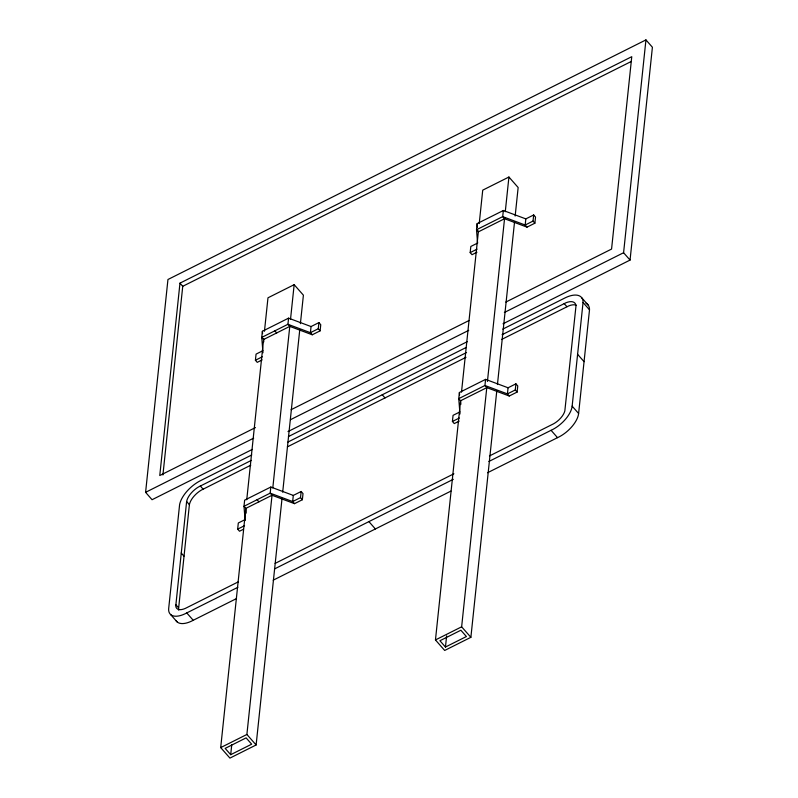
<?xml version="1.0" encoding="UTF-8"?>
<svg xmlns="http://www.w3.org/2000/svg" width="798" height="798" viewBox="0 0 798 798"><rect width="100%" height="100%" fill="white"/><g stroke="black" fill="none" stroke-linecap="round" stroke-linejoin="round"><path stroke-width="1.2" d="M251.34 460.386L198.512 486.96A15.362 7.561 -41.3 0 0 186.622 501.533L175.76 605.981A13.895 6.833 -41.3 0 0 185.355 608.395L238.442 581.782M250.781 465.204L201.286 490.112A15.362 7.561 -41.3 0 0 189.395 504.675L178.533 609.133A13.895 6.833 -41.3 0 0 178.712 610.151M503.029 323.789L630.051 260.078L652.405 47.252L645.941 39.9L167.949 279.5L145.595 492.326L152.059 499.718L252.338 449.404M505.852 302.063L611.567 249.066L631.767 56.688L179.969 283.15L159.77 475.538L255.47 427.568M162.922 474.99L182.742 286.302L179.969 283.15M243.44 529.264L239.51 531.229L237.664 529.134L238.303 522.999L245.186 519.548M262.163 359.888L257.255 362.352L255.41 360.257L256.058 354.122L262.931 350.671M288.577 318.153L287.938 324.287L289.784 326.382L312.257 334.781L320.118 330.841L320.756 324.716L318.911 322.611L311.05 326.552L288.577 318.153L262.382 331.28L261.744 337.414L262.981 352.776M282.033 498.391L256.118 744.973L229.934 758.1L220.697 747.596L245.834 508.456M246.742 499.777L263.679 338.691M264.457 331.26L267.978 297.804L294.163 284.677L303.4 295.18L300.397 323.679M230.702 754.689L225.166 748.384L246.113 737.881L251.659 744.185L230.702 754.689L231.749 744.773M270.831 487.029L270.183 493.164L272.028 495.259L294.512 503.658L302.362 499.728L303.011 493.593L301.165 491.488L293.305 495.428L270.831 487.029L244.637 500.156L243.998 506.291L245.136 520.466M256.118 744.973L246.891 734.469L272.028 495.329M272.806 487.887L289.864 325.564M290.512 319.37L294.163 284.677M282.692 492.196L299.749 329.873M293.305 495.428L292.657 501.563L294.512 503.658M311.05 326.552L310.412 332.686L312.257 334.781M302.362 499.728L300.517 497.623L301.165 491.488M320.118 330.841L318.272 328.746L318.911 322.611M459.179 421.115L454.271 423.578L452.416 421.474L453.065 415.339L459.937 411.898M476.935 252.238L472.027 254.702L470.182 252.597L470.82 246.462L477.693 243.021M485.583 379.369L484.945 385.504L486.79 387.609L509.264 396.007L517.124 392.067L517.762 385.933L515.917 383.838L508.067 387.778L485.583 379.369L459.399 392.506L458.75 398.641L459.987 413.992M503.348 210.492L502.7 216.627L504.545 218.732L527.029 227.131L534.879 223.191L535.528 217.056L533.682 214.961L525.822 218.891L503.348 210.492L477.154 223.62L476.516 229.754L477.563 242.752M496.795 390.741L470.88 637.313L444.686 650.45L435.459 639.946L460.596 400.796L458.75 398.641L484.945 385.504L507.418 393.903L509.264 396.007M461.503 392.127L478.431 231.041M479.219 223.61L482.73 190.153L508.925 177.026L518.151 187.52L515.159 216.019M445.464 647.028L439.917 640.734L460.875 630.23L466.411 636.535L445.464 647.028L446.631 635.876M470.88 637.313L461.643 626.819L486.78 387.668L460.596 400.736L460.885 404.277M487.428 381.474L504.625 217.914M505.274 211.719L508.925 177.026M497.443 384.536L514.51 222.223M508.067 387.778L507.418 393.903L515.279 389.973L515.917 383.838M525.822 218.891L525.184 225.026L527.029 227.131M534.879 223.191L533.034 221.086L533.682 214.961M488.865 461.483L551.069 430.302A22.593 11.112 -41.3 0 0 572.146 406.142L583.049 302.482A24.05 11.83 -41.3 0 0 564.974 297.943L502.78 329.125M487.558 472.735L557.523 437.653A22.593 11.112 -41.3 0 0 578.61 413.494L589.503 309.833A24.05 11.83 -41.3 0 0 585.971 303.27M630.051 260.078L623.587 252.727L645.941 39.9M182.742 286.302L631.198 61.506M263.779 341.873L263.589 339.509L289.784 326.382M504.545 218.732L478.361 231.859L476.516 229.754L502.7 216.627L525.184 225.026L533.034 221.086M255.41 360.257L262.283 356.806M318.272 328.746L310.412 332.686L287.938 324.287L261.744 337.414L263.589 339.509M470.182 252.597L477.054 249.156M291.08 409.713L469.124 320.467M145.595 492.326L253.674 438.152M290.442 419.718L468.715 330.362M504.366 312.487L623.587 252.727M287.988 431.578L467.379 341.614M251.759 454.95L200.677 480.566A24.05 11.83 -41.3 0 0 179.59 504.725L168.697 608.385A22.593 11.112 -41.3 0 0 186.762 612.924L193.226 620.275L236.537 598.56M288.417 436.576L466.122 347.499M287.948 442.042L466.551 352.507M502.052 334.711L565.962 302.761A15.362 7.561 -41.3 0 1 575.937 306.372L564.834 410.95A13.895 6.833 -41.3 0 1 553.632 423.778L489.433 455.967M287.39 446.86L465.992 357.324M501.493 339.529L568.725 305.913A15.362 7.561 -41.3 0 1 576.445 305.335M246.223 513.114L245.844 508.386L272.028 495.259M237.664 529.134L244.537 525.683M300.517 497.623L292.657 501.563L270.183 493.164L243.998 506.291L245.844 508.386M452.416 421.474L459.299 418.032M275.091 563.418L453.892 473.783M186.762 612.924L237.854 587.308M274.502 568.944L453.324 479.299M273.195 580.186L450.9 491.109M220.697 747.596L246.891 734.469M435.459 639.946L461.643 626.819M581.802 297.844L588.266 305.195M583.049 302.482L589.503 309.833M564.176 303.579L566.939 306.721M577.592 354.312L584.056 361.664M572.146 406.142L578.61 413.494M551.069 430.302L557.523 437.653M515.279 389.973L517.124 392.067M382.242 394.771L385.015 397.923M274.841 330.851L276.687 332.946M368.915 521.613L375.379 528.964M257.086 499.728L258.931 501.822M200.318 485.972L203.081 489.124M186.622 501.533L189.395 504.675M181.216 553.014L183.979 556.166M175.779 604.655L178.553 607.807M170.573 614.5L177.036 621.851M477.154 223.62L477.443 227.171M459.399 392.506L459.588 394.87M262.382 331.28L262.582 333.644M193.226 620.275A22.593 11.112 -41.3 0 1 176.069 620.684"/></g></svg>
